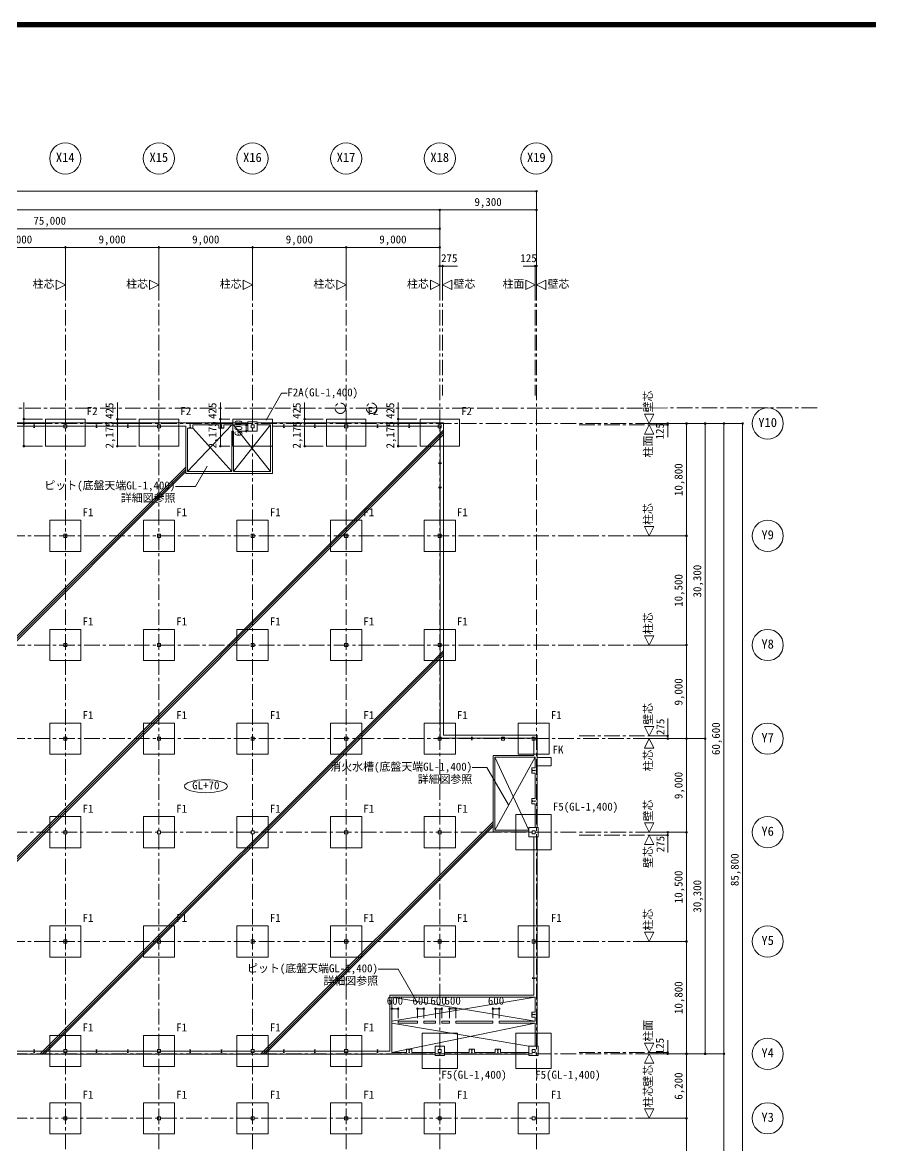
# Model space of a CAD drawing. Units: millimetres at full size, sheet at 1:300. Extents: x -272537 to 274500, y -185098 to 187500.
# Drawn here: x 192468 to 274500, y 79524 to 187500 of the extents above; entities that cross this region are included whole.
import ezdxf
from ezdxf.enums import TextEntityAlignment as Align

# ---------------------------------------------------------------- set-up
doc = ezdxf.new("R2010")
doc.units = ezdxf.units.MM
doc.header["$LTSCALE"] = 300
doc.header["$PDMODE"] = 32
doc.header["$PDSIZE"] = 150
doc.linetypes.add('CHAIN1', pattern=[8, 5, -1, 1, -1])
for name, color, linetype, lineweight in [('0-0_基準線', 7, 'Continuous', 9), ('0-1_躯体', 2, 'Continuous', 9), ('0-2_間仕切り', 7, 'Continuous', 9), ('0-6_文字', 2, 'Continuous', 5), ('0-7_寸法', 2, 'Continuous', 5), ('0-8_補助線', 4, 'Continuous', 5), ('0-C_ガス設備', 7, 'Continuous', 9), ('0-D_防災設備', 6, 'CHAIN1', 20), ('0-F_', 4, 'CHAIN1', 5), ('8-7_寸法', 4, 'Continuous', 5), ('F-0_枠', 7, 'Continuous', 9)]:
    doc.layers.add(name, color=color, linetype=linetype, lineweight=lineweight)
doc.styles.add('ＭＳ ゴシック', font='')
doc.styles.get('ＭＳ ゴシック').set_extended_font_data('MS Gothic')

# ---------------------------------------------------------------- blocks, each defined once
blk = doc.blocks.new('12')
at = {"layer": '0-7_寸法', "color": 7, "lineweight": 9}
blk.add_lwpolyline([(187.5, 450), (-712.5, 0), (187.5, -450)], close=True, dxfattribs=at)

msp = doc.modelspace()

# ---------------------------------------------------------------- linework, layer by layer
at = {"layer": '0-0_基準線'}
for p, q in [((193534.4, 148818.3), (193659.4, 148818.3)), ((193534.4, 148568.3), (193659.4, 148568.3)), ((193596.9, 148818.3), (193596.9, 148568.3)), ((199534.4, 148818.3), (199659.4, 148818.3)), ((199534.4, 148568.3), (199659.4, 148568.3)), ((199596.9, 148818.3), (199596.9, 148568.3)), ((202534.4, 148818.3), (202659.4, 148818.3)), ((202534.4, 148568.3), (202659.4, 148568.3)), ((202596.9, 148818.3), (202596.9, 148568.3)), ((208534.4, 148818.3), (208659.4, 148818.3)), ((208534.4, 148568.3), (208659.4, 148568.3)), ((208596.9, 148818.3), (208596.9, 148568.3)), ((211534.4, 148818.3), (211659.4, 148818.3)), ((211534.4, 148568.3), (211659.4, 148568.3)), ((211596.9, 148818.3), (211596.9, 148568.3)), ((217534.4, 148818.3), (217659.4, 148818.3)), ((217534.4, 148568.3), (217659.4, 148568.3)), ((217596.9, 148818.3), (217596.9, 148568.3)), ((220534.4, 148818.3), (220659.4, 148818.3)), ((220534.4, 148568.3), (220659.4, 148568.3)), ((220596.9, 148818.3), (220596.9, 148568.3)), ((226559.4, 148818.3), (226684.4, 148818.3)), ((226559.4, 148568.3), (226684.4, 148568.3)), ((226621.9, 148818.3), (226621.9, 148568.3)), ((229584.4, 148818.3), (229709.4, 148818.3)), ((229584.4, 148568.3), (229709.4, 148568.3)), ((229646.9, 148818.3), (229646.9, 148568.3)), ((232496.9, 145080.8), (232496.9, 145205.8)), ((232496.9, 145143.3), (232746.9, 145143.3)), ((232746.9, 145080.8), (232746.9, 145205.8)), ((232496.9, 142730.8), (232496.9, 142855.8)), ((232496.9, 142793.3), (232746.9, 142793.3)), ((232746.9, 142730.8), (232746.9, 142855.8)), ((235609.4, 118793.3), (235734.4, 118793.3)), ((235671.9, 118793.3), (235671.9, 118543.3)), ((235609.4, 118543.3), (235734.4, 118543.3)), ((241521.9, 115522.5), (241521.9, 115647.5)), ((241521.9, 115585), (241771.9, 115585)), ((241771.9, 115522.5), (241771.9, 115647.5)), ((241521.9, 112564.2), (241521.9, 112689.2)), ((241521.9, 112626.7), (241771.9, 112626.7)), ((241771.9, 112564.2), (241771.9, 112689.2)), ((241521.9, 95564.2), (241521.9, 95689.2)), ((241521.9, 95626.7), (241771.9, 95626.7)), ((241771.9, 95564.2), (241771.9, 95689.2)), ((241521.9, 92047.5), (241521.9, 92172.5)), ((241521.9, 92110), (241771.9, 92110)), ((241771.9, 92047.5), (241771.9, 92172.5)), ((193534.4, 88718.3), (193659.4, 88718.3)), ((193596.9, 88718.3), (193596.9, 88468.3)), ((199534.4, 88718.3), (199659.4, 88718.3)), ((199596.9, 88718.3), (199596.9, 88468.3)), ((202534.4, 88718.3), (202659.4, 88718.3)), ((202596.9, 88718.3), (202596.9, 88468.3)), ((208534.4, 88718.3), (208659.4, 88718.3)), ((208596.9, 88718.3), (208596.9, 88468.3)), ((211534.4, 88718.3), (211659.4, 88718.3)), ((211596.9, 88718.3), (211596.9, 88468.3)), ((217534.4, 88718.3), (217659.4, 88718.3)), ((217596.9, 88718.3), (217596.9, 88468.3)), ((220534.4, 88718.3), (220659.4, 88718.3)), ((220596.9, 88718.3), (220596.9, 88468.3)), ((226559.4, 88718.3), (226684.4, 88718.3)), ((226621.9, 88718.3), (226621.9, 88468.3)), ((229584.4, 88718.3), (229709.4, 88718.3)), ((229646.9, 88718.3), (229646.9, 88468.3)), ((235609.4, 88718.3), (235734.4, 88718.3)), ((235671.9, 88718.3), (235671.9, 88468.3)), ((238109.4, 88718.3), (238234.4, 88718.3)), ((238171.9, 88718.3), (238171.9, 88468.3)), ((193534.4, 88468.3), (193659.4, 88468.3)), ((199534.4, 88468.3), (199659.4, 88468.3)), ((202534.4, 88468.3), (202659.4, 88468.3)), ((208534.4, 88468.3), (208659.4, 88468.3)), ((211534.4, 88468.3), (211659.4, 88468.3)), ((217534.4, 88468.3), (217659.4, 88468.3)), ((220534.4, 88468.3), (220659.4, 88468.3)), ((226559.4, 88468.3), (226684.4, 88468.3)), ((229584.4, 88468.3), (229709.4, 88468.3)), ((235609.4, 88468.3), (235734.4, 88468.3)), ((238109.4, 88468.3), (238234.4, 88468.3))]:
    msp.add_line(p, q, dxfattribs=at)
for points in [[(196446.9, 148818.3), (196746.9, 148818.3), (196746.9, 148518.3), (196446.9, 148518.3)], [(205446.9, 148818.3), (205746.9, 148818.3), (205746.9, 148518.3), (205446.9, 148518.3)], [(214446.9, 148818.3), (214746.9, 148818.3), (214746.9, 148518.3), (214446.9, 148518.3)], [(223446.9, 148818.3), (223746.9, 148818.3), (223746.9, 148518.3), (223446.9, 148518.3)], [(232446.9, 148818.3), (232746.9, 148818.3), (232746.9, 148518.3), (232446.9, 148518.3)], [(196446.9, 138293.3), (196746.9, 138293.3), (196746.9, 137993.3), (196446.9, 137993.3)], [(205446.9, 138293.3), (205746.9, 138293.3), (205746.9, 137993.3), (205446.9, 137993.3)], [(214446.9, 138293.3), (214746.9, 138293.3), (214746.9, 137993.3), (214446.9, 137993.3)], [(223446.9, 138293.3), (223746.9, 138293.3), (223746.9, 137993.3), (223446.9, 137993.3)], [(232446.9, 138293.3), (232746.9, 138293.3), (232746.9, 137993.3), (232446.9, 137993.3)], [(196446.9, 127793.3), (196746.9, 127793.3), (196746.9, 127493.3), (196446.9, 127493.3)], [(205446.9, 127793.3), (205746.9, 127793.3), (205746.9, 127493.3), (205446.9, 127493.3)], [(214446.9, 127793.3), (214746.9, 127793.3), (214746.9, 127493.3), (214446.9, 127493.3)], [(223446.9, 127793.3), (223746.9, 127793.3), (223746.9, 127493.3), (223446.9, 127493.3)], [(232446.9, 127793.3), (232746.9, 127793.3), (232746.9, 127493.3), (232446.9, 127493.3)], [(196446.9, 118793.3), (196746.9, 118793.3), (196746.9, 118493.3), (196446.9, 118493.3)], [(205446.9, 118793.3), (205746.9, 118793.3), (205746.9, 118493.3), (205446.9, 118493.3)], [(214446.9, 118793.3), (214746.9, 118793.3), (214746.9, 118493.3), (214446.9, 118493.3)], [(223446.9, 118793.3), (223746.9, 118793.3), (223746.9, 118493.3), (223446.9, 118493.3)], [(232446.9, 118793.3), (232746.9, 118793.3), (232746.9, 118493.3), (232446.9, 118493.3)], [(238521.9, 118793.3), (238821.9, 118793.3), (238821.9, 118493.3), (238521.9, 118493.3)], [(241471.9, 118793.3), (241771.9, 118793.3), (241771.9, 118493.3), (241471.9, 118493.3)], [(196446.9, 109793.3), (196746.9, 109793.3), (196746.9, 109493.3), (196446.9, 109493.3)], [(205446.9, 109793.3), (205746.9, 109793.3), (205746.9, 109493.3), (205446.9, 109493.3)], [(214446.9, 109793.3), (214746.9, 109793.3), (214746.9, 109493.3), (214446.9, 109493.3)], [(223446.9, 109793.3), (223746.9, 109793.3), (223746.9, 109493.3), (223446.9, 109493.3)], [(232446.9, 109793.3), (232746.9, 109793.3), (232746.9, 109493.3), (232446.9, 109493.3)], [(241471.9, 109793.3), (241771.9, 109793.3), (241771.9, 109493.3), (241471.9, 109493.3)], [(196446.9, 99293.3), (196746.9, 99293.3), (196746.9, 98993.3), (196446.9, 98993.3)], [(205446.9, 99293.3), (205746.9, 99293.3), (205746.9, 98993.3), (205446.9, 98993.3)], [(214446.9, 99293.3), (214746.9, 99293.3), (214746.9, 98993.3), (214446.9, 98993.3)], [(223446.9, 99293.3), (223746.9, 99293.3), (223746.9, 98993.3), (223446.9, 98993.3)], [(232446.9, 99293.3), (232746.9, 99293.3), (232746.9, 98993.3), (232446.9, 98993.3)], [(241471.9, 99293.3), (241771.9, 99293.3), (241771.9, 98993.3), (241471.9, 98993.3)], [(196446.9, 88768.3), (196746.9, 88768.3), (196746.9, 88468.3), (196446.9, 88468.3)], [(205446.9, 88768.3), (205746.9, 88768.3), (205746.9, 88468.3), (205446.9, 88468.3)], [(214446.9, 88768.3), (214746.9, 88768.3), (214746.9, 88468.3), (214446.9, 88468.3)], [(223446.9, 88768.3), (223746.9, 88768.3), (223746.9, 88468.3), (223446.9, 88468.3)], [(232446.9, 88768.3), (232746.9, 88768.3), (232746.9, 88468.3), (232446.9, 88468.3)], [(241471.9, 88768.3), (241771.9, 88768.3), (241771.9, 88468.3), (241471.9, 88468.3)], [(196446.9, 82293.3), (196746.9, 82293.3), (196746.9, 81993.3), (196446.9, 81993.3)], [(205446.9, 82293.3), (205746.9, 82293.3), (205746.9, 81993.3), (205446.9, 81993.3)], [(214446.9, 82293.3), (214746.9, 82293.3), (214746.9, 81993.3), (214446.9, 81993.3)], [(223446.9, 82293.3), (223746.9, 82293.3), (223746.9, 81993.3), (223446.9, 81993.3)], [(232446.9, 82293.3), (232746.9, 82293.3), (232746.9, 81993.3), (232446.9, 81993.3)], [(241471.9, 82293.3), (241771.9, 82293.3), (241771.9, 81993.3), (241471.9, 81993.3)]]:
    msp.add_lwpolyline(points, close=True, dxfattribs=at)
at = {"layer": '0-1_躯体', "lineweight": 18}
for p, q in [((198496.9, 149368.3), (194696.9, 149368.3)), ((194696.9, 146768.3), (194696.9, 149368.3)), ((216496.9, 149368.3), (212696.9, 149368.3)), ((212696.9, 146768.3), (212696.9, 149368.3)), ((225496.9, 149368.3), (221696.9, 149368.3)), ((221696.9, 146768.3), (221696.9, 149368.3)), ((234496.9, 149368.3), (230696.9, 149368.3)), ((230696.9, 146768.3), (230696.9, 149368.3)), ((195096.9, 139643.3), (195096.9, 136643.3)), ((198096.9, 139643.3), (195096.9, 139643.3)), ((198096.9, 136643.3), (198096.9, 139643.3)), ((204096.9, 139643.3), (204096.9, 136643.3)), ((207096.9, 139643.3), (204096.9, 139643.3)), ((207096.9, 136643.3), (207096.9, 139643.3)), ((213096.9, 139643.3), (213096.9, 136643.3)), ((216096.9, 139643.3), (213096.9, 139643.3)), ((216096.9, 136643.3), (216096.9, 139643.3)), ((222096.9, 139643.3), (222096.9, 136643.3)), ((225096.9, 139643.3), (222096.9, 139643.3)), ((225096.9, 136643.3), (225096.9, 139643.3)), ((231096.9, 139643.3), (231096.9, 136643.3)), ((234096.9, 139643.3), (231096.9, 139643.3)), ((234096.9, 136643.3), (234096.9, 139643.3)), ((195096.9, 136643.3), (198096.9, 136643.3)), ((204096.9, 136643.3), (207096.9, 136643.3)), ((213096.9, 136643.3), (216096.9, 136643.3)), ((222096.9, 136643.3), (225096.9, 136643.3)), ((231096.9, 136643.3), (234096.9, 136643.3)), ((195096.9, 129143.3), (195096.9, 126143.3)), ((198096.9, 129143.3), (195096.9, 129143.3)), ((198096.9, 126143.3), (198096.9, 129143.3)), ((204096.9, 129143.3), (204096.9, 126143.3)), ((207096.9, 129143.3), (204096.9, 129143.3)), ((207096.9, 126143.3), (207096.9, 129143.3)), ((213096.9, 129143.3), (213096.9, 126143.3)), ((216096.9, 129143.3), (213096.9, 129143.3)), ((216096.9, 126143.3), (216096.9, 129143.3)), ((222096.9, 129143.3), (222096.9, 126143.3)), ((225096.9, 129143.3), (222096.9, 129143.3)), ((225096.9, 126143.3), (225096.9, 129143.3)), ((231096.9, 129143.3), (231096.9, 126143.3)), ((234096.9, 129143.3), (231096.9, 129143.3)), ((234096.9, 126143.3), (234096.9, 129143.3)), ((195096.9, 126143.3), (198096.9, 126143.3)), ((204096.9, 126143.3), (207096.9, 126143.3)), ((213096.9, 126143.3), (216096.9, 126143.3)), ((222096.9, 126143.3), (225096.9, 126143.3)), ((231096.9, 126143.3), (234096.9, 126143.3)), ((195096.9, 120143.3), (195096.9, 117143.3)), ((198096.9, 120143.3), (195096.9, 120143.3)), ((198096.9, 117143.3), (198096.9, 120143.3)), ((204096.9, 120143.3), (204096.9, 117143.3)), ((207096.9, 120143.3), (204096.9, 120143.3)), ((207096.9, 117143.3), (207096.9, 120143.3)), ((213096.9, 120143.3), (213096.9, 117143.3)), ((216096.9, 120143.3), (213096.9, 120143.3)), ((216096.9, 117143.3), (216096.9, 120143.3)), ((222096.9, 120143.3), (222096.9, 117143.3)), ((225096.9, 120143.3), (222096.9, 120143.3)), ((225096.9, 117143.3), (225096.9, 120143.3)), ((231096.9, 120143.3), (231096.9, 117143.3)), ((234096.9, 120143.3), (231096.9, 120143.3)), ((234096.9, 117143.3), (234096.9, 120143.3)), ((240121.9, 120143.3), (240121.9, 117143.3)), ((243121.9, 120143.3), (240121.9, 120143.3)), ((243121.9, 117143.3), (243121.9, 120143.3)), ((195096.9, 117143.3), (198096.9, 117143.3)), ((204096.9, 117143.3), (207096.9, 117143.3)), ((213096.9, 117143.3), (216096.9, 117143.3)), ((222096.9, 117143.3), (225096.9, 117143.3)), ((231096.9, 117143.3), (234096.9, 117143.3)), ((240121.9, 117143.3), (243121.9, 117143.3)), ((241946.9, 116018.3), (243296.9, 116018.3)), ((195096.9, 111143.3), (195096.9, 108143.3)), ((198096.9, 111143.3), (195096.9, 111143.3)), ((198096.9, 108143.3), (198096.9, 111143.3)), ((204096.9, 111143.3), (204096.9, 108143.3)), ((207096.9, 111143.3), (204096.9, 111143.3)), ((207096.9, 108143.3), (207096.9, 111143.3)), ((213096.9, 111143.3), (213096.9, 108143.3)), ((216096.9, 111143.3), (213096.9, 111143.3)), ((216096.9, 108143.3), (216096.9, 111143.3)), ((222096.9, 111143.3), (222096.9, 108143.3)), ((225096.9, 111143.3), (222096.9, 111143.3)), ((225096.9, 108143.3), (225096.9, 111143.3)), ((231096.9, 111143.3), (231096.9, 108143.3)), ((234096.9, 111143.3), (231096.9, 111143.3)), ((234096.9, 108143.3), (234096.9, 111143.3)), ((195096.9, 108143.3), (198096.9, 108143.3)), ((204096.9, 108143.3), (207096.9, 108143.3)), ((213096.9, 108143.3), (216096.9, 108143.3)), ((222096.9, 108143.3), (225096.9, 108143.3)), ((231096.9, 108143.3), (234096.9, 108143.3)), ((195096.9, 100643.3), (195096.9, 97643.3)), ((198096.9, 100643.3), (195096.9, 100643.3)), ((198096.9, 97643.3), (198096.9, 100643.3)), ((204096.9, 100643.3), (204096.9, 97643.3)), ((207096.9, 100643.3), (204096.9, 100643.3)), ((207096.9, 97643.3), (207096.9, 100643.3)), ((213096.9, 100643.3), (213096.9, 97643.3)), ((216096.9, 100643.3), (213096.9, 100643.3)), ((216096.9, 97643.3), (216096.9, 100643.3)), ((222096.9, 100643.3), (222096.9, 97643.3)), ((225096.9, 100643.3), (222096.9, 100643.3)), ((225096.9, 97643.3), (225096.9, 100643.3)), ((231096.9, 100643.3), (231096.9, 97643.3)), ((234096.9, 100643.3), (231096.9, 100643.3)), ((234096.9, 97643.3), (234096.9, 100643.3)), ((240121.9, 100643.3), (240121.9, 97643.3)), ((243121.9, 100643.3), (240121.9, 100643.3)), ((243121.9, 97643.3), (243121.9, 100643.3)), ((195096.9, 97643.3), (198096.9, 97643.3)), ((204096.9, 97643.3), (207096.9, 97643.3)), ((213096.9, 97643.3), (216096.9, 97643.3)), ((222096.9, 97643.3), (225096.9, 97643.3)), ((231096.9, 97643.3), (234096.9, 97643.3)), ((240121.9, 97643.3), (243121.9, 97643.3)), ((195096.9, 90118.3), (195096.9, 87118.3)), ((198096.9, 90118.3), (195096.9, 90118.3)), ((198096.9, 87118.3), (198096.9, 90118.3)), ((204096.9, 90118.3), (204096.9, 87118.3)), ((207096.9, 90118.3), (204096.9, 90118.3)), ((207096.9, 87118.3), (207096.9, 90118.3)), ((213096.9, 90118.3), (213096.9, 87118.3)), ((216096.9, 90118.3), (213096.9, 90118.3)), ((216096.9, 87118.3), (216096.9, 90118.3)), ((222096.9, 90118.3), (222096.9, 87118.3)), ((225096.9, 90118.3), (222096.9, 90118.3)), ((225096.9, 87118.3), (225096.9, 90118.3)), ((195096.9, 87118.3), (198096.9, 87118.3)), ((204096.9, 87118.3), (207096.9, 87118.3)), ((213096.9, 87118.3), (216096.9, 87118.3)), ((222096.9, 87118.3), (225096.9, 87118.3)), ((195096.9, 83643.3), (195096.9, 80643.3)), ((198096.9, 83643.3), (195096.9, 83643.3)), ((198096.9, 80643.3), (198096.9, 83643.3)), ((204096.9, 83643.3), (204096.9, 80643.3)), ((207096.9, 83643.3), (204096.9, 83643.3)), ((207096.9, 80643.3), (207096.9, 83643.3)), ((213096.9, 83643.3), (213096.9, 80643.3)), ((216096.9, 83643.3), (213096.9, 83643.3)), ((216096.9, 80643.3), (216096.9, 83643.3)), ((222096.9, 83643.3), (222096.9, 80643.3)), ((225096.9, 83643.3), (222096.9, 83643.3)), ((225096.9, 80643.3), (225096.9, 83643.3)), ((231096.9, 83643.3), (231096.9, 80643.3)), ((234096.9, 83643.3), (231096.9, 83643.3)), ((234096.9, 80643.3), (234096.9, 83643.3)), ((240121.9, 83643.3), (240121.9, 80643.3)), ((243121.9, 83643.3), (240121.9, 83643.3)), ((243121.9, 80643.3), (243121.9, 83643.3)), ((195096.9, 80643.3), (198096.9, 80643.3)), ((204096.9, 80643.3), (207096.9, 80643.3)), ((213096.9, 80643.3), (216096.9, 80643.3)), ((222096.9, 80643.3), (225096.9, 80643.3)), ((231096.9, 80643.3), (234096.9, 80643.3)), ((240121.9, 80643.3), (243121.9, 80643.3))]:
    msp.add_line(p, q, dxfattribs=at)
at = {"layer": '0-1_躯体', "color": 1}
for p in [(207496.9, 149368.3), (203696.9, 146768.3)]:
    msp.add_line(p, (203696.9, 149368.3), dxfattribs=at)
at = {"layer": '0-1_躯体', "color": 7}
msp.add_lwpolyline([(215899.5, 149270.3), (217385.2, 151843.6), (217937.1, 151843.6)], dxfattribs=at)
at = {"layer": '0-1_躯体', "lineweight": 18}
for points in [[(194696.9, 146768.3), (198496.9, 146768.3), (198496.9, 149368.3)], [(212696.9, 146768.3), (216496.9, 146768.3), (216496.9, 149368.3)], [(221696.9, 146768.3), (225496.9, 146768.3), (225496.9, 149368.3)], [(230696.9, 146768.3), (234496.9, 146768.3), (234496.9, 149368.3)], [(241946.9, 116818.3), (243296.9, 116818.3), (243296.9, 116018.3)]]:
    msp.add_lwpolyline(points, dxfattribs=at)
at = {"layer": '0-1_躯体', "color": 1}
msp.add_lwpolyline([(203696.9, 146768.3), (207496.9, 146768.3), (207496.9, 149368.3)], dxfattribs=at)
at = {"layer": '0-1_躯体', "lineweight": 18}
for points in [[(239921.9, 107943.3), (243321.9, 107943.3), (243321.9, 111343.3), (239921.9, 111343.3)], [(230896.9, 86918.3), (234296.9, 86918.3), (234296.9, 90318.3), (230896.9, 90318.3)]]:
    msp.add_lwpolyline(points, close=True, dxfattribs=at)
at = {"layer": '0-1_躯体', "color": 1}
msp.add_lwpolyline([(239921.9, 86918.3), (243321.9, 86918.3), (243321.9, 90318.3), (239921.9, 90318.3)], close=True, dxfattribs=at)
at = {"layer": '0-2_間仕切り', "color": 3, "lineweight": 13}
for p, q in [((64246.9, 148993.3), (208166.9, 148993.3)), ((69121.9, 148693.3), (208166.9, 148693.3)), ((216496.9, 148993.3), (232946.9, 148993.3)), ((216496.9, 148693.3), (232646.9, 148693.3)), ((232646.9, 148693.3), (232646.9, 118693.3)), ((232946.9, 118993.3), (232946.9, 148993.3)), ((241946.9, 118993.3), (232946.9, 118993.3)), ((241946.9, 118993.3), (241946.9, 110093.3)), ((237716.9, 109673.3), (237716.9, 117033.3)), ((237716.9, 117033.3), (241646.9, 117033.3)), ((237896.9, 109853.3), (237896.9, 116853.3)), ((237896.9, 116853.3), (241766.9, 116853.3)), ((241766.9, 116853.3), (241766.9, 115835)), ((241446.9, 115335), (241446.9, 115835)), ((241446.9, 115835), (241766.9, 115835)), ((241446.9, 115335), (241766.9, 115335)), ((241766.9, 115335), (241766.9, 112876.7)), ((241446.9, 112376.7), (241446.9, 112876.7)), ((241446.9, 112876.7), (241766.9, 112876.7)), ((241446.9, 112376.7), (241766.9, 112376.7)), ((241766.9, 112376.7), (241766.9, 110093.3)), ((237716.9, 109673.3), (241171.9, 109673.3)), ((237896.9, 109853.3), (241171.9, 109853.3)), ((242071.9, 110093.3), (241171.9, 110093.3)), ((241646.9, 109193.3), (241646.9, 93983.3)), ((241946.9, 109193.3), (241946.9, 93803.3)), ((242071.9, 109193.3), (242071.9, 110093.3)), ((227806.9, 93983.3), (227806.9, 88593.3)), ((227806.9, 93983.3), (241646.9, 93983.3)), ((227986.9, 93803.3), (227986.9, 88473.3)), ((227986.9, 93803.3), (241766.9, 93803.3)), ((157546.9, 88593.3), (227806.9, 88593.3)), ((229896.9, 88793.3), (229396.9, 88793.3)), ((229896.9, 88793.3), (229896.9, 88473.3)), ((235921.9, 88793.3), (235421.9, 88793.3)), ((235421.9, 88793.3), (235421.9, 88473.3)), ((235921.9, 88793.3), (235921.9, 88473.3)), ((232146.9, 88293.3), (140046.9, 88293.3)), ((232146.9, 88473.3), (229896.9, 88473.3)), ((235421.9, 88473.3), (233046.9, 88473.3)), ((233046.9, 88293.3), (237921.9, 88293.3)), ((235921.9, 88473.3), (237921.9, 88473.3))]:
    msp.add_line(p, q, dxfattribs=at)
at = {"layer": '0-2_間仕切り', "color": 1}
for p, q in [((208166.9, 148993.3), (214146.9, 148993.3)), ((208166.9, 144133.3), (208166.9, 148693.3)), ((208346.9, 144313.3), (212596.9, 148813.3)), ((208846.9, 148493.3), (208346.9, 148493.3)), ((208346.9, 148493.3), (208346.9, 144313.3)), ((208846.9, 148493.3), (208846.9, 148813.3)), ((208846.9, 148813.3), (211346.9, 148813.3)), ((208846.9, 148493.3), (212596.9, 144313.3)), ((211346.9, 148493.3), (211346.9, 148813.3)), ((211846.9, 148493.3), (211346.9, 148493.3)), ((211846.9, 148813.3), (214146.9, 148813.3)), ((211846.9, 148493.3), (211846.9, 148813.3)), ((216316.9, 144313.3), (212776.9, 148813.3)), ((215046.9, 148993.3), (216496.9, 148993.3)), ((215046.9, 148813.3), (216316.9, 148813.3)), ((216496.9, 148693.3), (216496.9, 144133.3)), ((216496.9, 144133.3), (208166.9, 144133.3)), ((241766.9, 92360), (241766.9, 93803.3)), ((241946.9, 93803.3), (241946.9, 89068.3)), ((241446.9, 92360), (241446.9, 91860)), ((241446.9, 92360), (241766.9, 92360)), ((241446.9, 91860), (241766.9, 91860)), ((241766.9, 91860), (241766.9, 91483.3)), ((238306.9, 91483.3), (241766.9, 91483.3)), ((238306.9, 91483.3), (238306.9, 91303.3)), ((238306.9, 91303.3), (241766.9, 91303.3)), ((241766.9, 91303.3), (241766.9, 89068.3)), ((238421.9, 88793.3), (238421.9, 88473.3)), ((237921.9, 88293.3), (241171.9, 88293.3)), ((238421.9, 88473.3), (241171.9, 88473.3))]:
    msp.add_line(p, q, dxfattribs=at)
at = {"layer": '0-2_間仕切り', "color": 4, "lineweight": 5}
for p, q in [((213096.9, 148813.3), (213991.6, 148803.4)), ((213991.6, 148203.4), (213096.9, 148213.3)), ((213991.6, 148203.4), (213991.6, 148803.4)), ((227986.9, 92683.3), (227986.9, 91783.3)), ((227986.9, 92683.3), (228586.9, 92683.3)), ((228586.9, 92683.3), (228586.9, 91783.3)), ((230456.9, 92683.3), (230456.9, 91783.3)), ((230456.9, 92683.3), (231056.9, 92683.3)), ((231056.9, 92683.3), (231056.9, 91783.3)), ((232181.9, 92683.3), (232181.9, 91783.3)), ((232181.9, 92683.3), (232781.9, 92683.3)), ((232781.9, 92683.3), (232781.9, 91783.3)), ((233536.9, 92683.3), (233536.9, 91783.3)), ((233536.9, 92683.3), (234136.9, 92683.3)), ((234136.9, 92683.3), (234136.9, 91783.3)), ((237706.9, 92683.3), (237706.9, 91783.3)), ((237706.9, 92683.3), (238306.9, 92683.3)), ((238306.9, 92683.3), (238306.9, 91783.3))]:
    msp.add_line(p, q, dxfattribs=at)
at = {"layer": '0-2_間仕切り'}
for p, q in [((210227.2, 144845.9), (209103, 142898.9)), ((207177.8, 142898.9), (209103, 142898.9)), ((237896.9, 116853.3), (241171.9, 109853.3)), ((241766.9, 116853.3), (237896.9, 109853.3)), ((226666.3, 96473.9), (228591.6, 96473.9)), ((230453.7, 93248.8), (228591.6, 96473.9)), ((227986.9, 93803.3), (241766.9, 91483.3)), ((227986.9, 91483.3), (241766.9, 93803.3)), ((227986.9, 91303.3), (241171.9, 89068.3)), ((241766.9, 91303.3), (227986.9, 88473.3))]:
    msp.add_line(p, q, dxfattribs=at)
at = {"layer": '0-2_間仕切り', "color": 1}
for points in [[(214146.9, 148218.3), (215046.9, 148218.3), (215046.9, 149118.3), (214146.9, 149118.3)], [(216316.9, 148813.3), (216316.9, 144313.3), (212776.9, 144313.3)], [(242071.9, 89068.3), (241171.9, 89068.3), (241171.9, 88168.3), (242071.9, 88168.3)]]:
    msp.add_lwpolyline(points, close=True, dxfattribs=at)
for points in [[(212596.9, 148213.3), (212596.9, 144313.3), (208346.9, 144313.3)], [(212596.9, 148213.3), (212776.9, 148213.3), (212776.9, 144313.3)], [(238421.9, 88793.3), (237921.9, 88793.3), (237921.9, 88473.3)]]:
    msp.add_lwpolyline(points, dxfattribs=at)
at = {"layer": '0-2_間仕切り', "color": 3, "lineweight": 13}
for points in [[(232646.9, 118693.3), (241646.9, 118693.3), (241646.9, 117033.3)], [(241171.9, 110093.3), (241171.9, 109193.3), (242071.9, 109193.3)], [(229396.9, 88793.3), (229396.9, 88473.3), (227986.9, 88473.3)]]:
    msp.add_lwpolyline(points, dxfattribs=at)
at = {"layer": '0-2_間仕切り'}
msp.add_lwpolyline([(239200.8, 112272), (237130.1, 115858.4), (235722.9, 115858.4)], dxfattribs=at)
at = {"layer": '0-2_間仕切り', "color": 3, "lineweight": 13}
for points in [[(230456.9, 91303.3), (230456.9, 91483.3), (228586.9, 91483.3), (228586.9, 91303.3)], [(232181.9, 91303.3), (232181.9, 91483.3), (231056.9, 91483.3), (231056.9, 91303.3)], [(233536.9, 91303.3), (233536.9, 91483.3), (232781.9, 91483.3), (232781.9, 91303.3)], [(237706.9, 91483.3), (234136.9, 91483.3), (234136.9, 91303.3), (237706.9, 91303.3)], [(232146.9, 88168.3), (233046.9, 88168.3), (233046.9, 89068.3), (232146.9, 89068.3)]]:
    msp.add_lwpolyline(points, close=True, dxfattribs=at)
at = {"layer": '0-2_間仕切り', "color": 2}
for p in [(213991.6, 148803.4), (213991.6, 148203.4), (227986.9, 92683.3), (228586.9, 92683.3), (230456.9, 92683.3), (231056.9, 92683.3), (232181.9, 92683.3), (232781.9, 92683.3), (233536.9, 92683.3), (234136.9, 92683.3), (237706.9, 92683.3), (238306.9, 92683.3)]:
    msp.add_point(p, dxfattribs=at)
at = {"layer": '0-6_文字', "color": 4}
for p, q in [((192596.9, 149368.3), (192596.9, 150968.3)), ((201596.9, 149368.3), (201596.9, 150968.3)), ((211496.9, 149368.3), (211496.9, 150968.3)), ((219596.9, 149368.3), (219596.9, 150968.3)), ((228596.9, 149368.3), (228596.9, 150968.3)), ((192596.9, 149368.3), (194396.9, 149368.3)), ((192596.9, 148943.3), (192596.9, 149368.3)), ((201596.9, 149368.3), (203396.9, 149368.3)), ((201596.9, 148943.3), (201596.9, 149368.3)), ((211496.9, 149368.3), (212396.9, 149368.3)), ((211496.9, 148943.3), (211496.9, 149368.3)), ((219596.9, 149368.3), (221396.9, 149368.3)), ((219596.9, 148943.3), (219596.9, 149368.3)), ((228596.9, 149368.3), (230396.9, 149368.3)), ((228596.9, 148943.3), (228596.9, 149368.3)), ((192596.9, 148943.3), (194396.9, 148943.3)), ((192596.9, 146768.3), (192596.9, 148943.3)), ((201596.9, 148943.3), (203396.9, 148943.3)), ((201596.9, 146768.3), (201596.9, 148943.3)), ((211496.9, 148943.3), (212396.9, 148943.3)), ((211496.9, 146768.3), (211496.9, 148943.3)), ((219596.9, 148943.3), (221396.9, 148943.3)), ((219596.9, 146768.3), (219596.9, 148943.3)), ((228596.9, 148943.3), (230396.9, 148943.3)), ((228596.9, 146768.3), (228596.9, 148943.3)), ((192596.9, 146768.3), (194396.9, 146768.3)), ((201596.9, 146768.3), (203396.9, 146768.3)), ((211496.9, 146768.3), (212396.9, 146768.3)), ((219596.9, 146768.3), (221396.9, 146768.3)), ((228596.9, 146768.3), (230396.9, 146768.3))]:
    msp.add_line(p, q, dxfattribs=at)
at = {"layer": '0-6_文字'}
for p in [(192596.9, 149368.3), (192596.9, 148943.3), (201596.9, 149368.3), (201596.9, 148943.3), (211496.9, 149368.3), (211496.9, 148943.3), (219596.9, 149368.3), (219596.9, 148943.3), (228596.9, 149368.3), (228596.9, 148943.3), (192596.9, 146768.3), (201596.9, 146768.3), (211496.9, 146768.3), (219596.9, 146768.3), (228596.9, 146768.3)]:
    msp.add_point(p, dxfattribs=at)
at = {"layer": '0-7_寸法', "color": 4}
for p, q in [((241896.9, 171274.6), (241896.9, 169474.6)), ((232596.9, 169474.6), (232596.9, 167674.6)), ((241896.9, 169474.6), (241896.9, 167674.6)), ((232596.9, 167674.6), (232596.9, 165874.6)), ((241896.9, 167674.6), (241896.9, 162274.6)), ((196596.9, 165874.6), (196596.9, 162274.6)), ((205596.9, 165874.6), (205596.9, 162274.6)), ((214596.9, 165874.6), (214596.9, 162274.6)), ((223596.9, 165874.6), (223596.9, 162274.6)), ((232596.9, 165874.6), (232596.9, 162274.6)), ((232596.9, 164074.6), (232596.9, 162274.6)), ((232871.9, 164074.6), (232871.9, 162274.6)), ((234287.7, 164074.6), (232871.9, 164074.6)), ((241771.9, 164074.6), (240612.7, 164074.6)), ((241771.9, 164074.6), (241771.9, 162274.6)), ((241896.9, 164074.6), (241896.9, 162274.6)), ((254519.5, 148943.3), (252719.5, 148943.3)), ((254519.5, 148818.3), (252719.5, 148818.3)), ((256319.5, 148943.3), (254519.5, 148943.3)), ((254519.5, 148818.3), (254519.5, 147640.1)), ((258119.5, 148943.3), (256319.5, 148943.3)), ((259919.5, 148943.3), (258119.5, 148943.3)), ((261719.5, 148943.3), (259919.5, 148943.3)), ((256319.5, 138143.3), (252719.5, 138143.3)), ((256319.5, 127643.3), (252719.5, 127643.3)), ((254519.5, 120579.2), (254519.5, 118918.3)), ((254519.5, 118918.3), (252719.5, 118918.3)), ((254519.5, 118918.3), (252719.5, 118918.3)), ((256319.5, 118643.3), (252719.5, 118643.3)), ((258119.5, 118643.3), (256319.5, 118643.3)), ((258119.5, 118643.3), (256319.5, 118643.3)), ((256319.5, 109643.3), (252719.5, 109643.3)), ((254519.5, 109368.3), (252719.5, 109368.3)), ((254519.5, 109368.3), (252719.5, 109368.3)), ((254519.5, 107707.5), (254519.5, 109368.3)), ((256319.5, 99143.3), (252719.5, 99143.3)), ((254519.5, 88468.3), (254519.5, 89646.5)), ((254519.5, 88468.3), (252719.5, 88468.3)), ((256319.5, 88343.3), (252719.5, 88343.3)), ((254519.5, 88343.3), (252719.5, 88343.3)), ((258119.5, 88343.3), (256319.5, 88343.3)), ((259919.5, 88343.3), (258119.5, 88343.3)), ((256319.5, 82143.3), (252719.5, 82143.3))]:
    msp.add_line(p, q, dxfattribs=at)
at = {"layer": '0-7_寸法', "color": 3, "lineweight": 13}
for centre in [(196587.2, 174426.7), (205587.2, 174426.7), (214587.2, 174426.7), (223587.2, 174426.7), (232596.9, 174426.7), (241887.2, 174426.7), (264130.7, 148943.3), (264130.7, 138143.3), (264130.7, 127643.3), (264130.7, 118643.3), (264130.7, 109643.3), (264130.7, 99143.3), (264130.7, 88343.3), (264130.7, 82143.3)]:
    msp.add_circle(centre, 1500, dxfattribs=at)
at = {"layer": '0-7_寸法'}
for p in [(241896.9, 171274.6), (232596.9, 169474.6), (241896.9, 169474.6), (232596.9, 167674.6), (196596.9, 165874.6), (205596.9, 165874.6), (214596.9, 165874.6), (223596.9, 165874.6), (232596.9, 165874.6), (232596.9, 164074.6), (232871.9, 164074.6), (241771.9, 164074.6), (241896.9, 164074.6), (254519.5, 148943.3), (256319.5, 148943.3), (258119.5, 148943.3), (259919.5, 148943.3), (261719.5, 148943.3), (254519.5, 148818.3), (256319.5, 138143.3), (256319.5, 127643.3), (254519.5, 118918.3), (254519.5, 118643.3), (256319.5, 118643.3), (258119.5, 118643.3), (254519.5, 109643.3), (254519.5, 109368.3), (256319.5, 109643.3), (256319.5, 99143.3), (254519.5, 88468.3), (254519.5, 88343.3), (256319.5, 88343.3), (258119.5, 88343.3), (259919.5, 88343.3), (256319.5, 82143.3)]:
    msp.add_point(p, dxfattribs=at)
at = {"layer": '0-8_補助線'}
for p, q in [((172934, 88293.3), (232946.9, 148306.2)), ((173146.1, 88293.3), (232946.9, 148094)), ((173358.3, 88293.3), (232946.9, 147881.9)), ((172720.8, 109293.3), (208166.9, 144739.4)), ((172932.9, 109293.3), (208166.9, 144527.2)), ((173145.1, 109293.3), (208166.9, 144315.1)), ((194147.2, 88293.3), (232946.9, 127093)), ((194359.4, 88293.3), (232946.9, 126880.8)), ((194571.5, 88293.3), (232946.9, 126668.7)), ((215360.4, 88293.3), (237716.9, 110649.8)), ((215572.6, 88293.3), (237716.9, 110437.6)), ((215784.7, 88293.3), (237716.9, 110225.5))]:
    msp.add_line(p, q, dxfattribs=at)
at = {"layer": '0-C_ガス設備'}
msp.add_ellipse((210106.9, 114068.9), major_axis=(2067.2, 0), ratio=0.3, dxfattribs=at)
at = {"layer": '0-D_防災設備'}
msp.add_line((268885.5, 150448.8), (226035.1, 150405.8), dxfattribs=at)
msp.add_lwpolyline([(226035.1, 150405.8), (223034.8, 150406.8), (168368.4, 150423), (164469.1, 150424), (109800.8, 150440.1), (106801.5, 150441.1), (75356.8, 150450.3), (61097.1, 150453.7), (61096.4, 123453.2), (63096.6, 123452.6)], dxfattribs=at)
for centre in [(223034.8, 150406.8), (226035.1, 150405.8)]:
    msp.add_circle(centre, 500, dxfattribs=at)
at = {"layer": '0-F_'}
for p, q in [((196596.9, 162274.6), (196596.9, 61343.3)), ((205596.9, 162274.6), (205596.9, 61343.3)), ((214596.9, 162274.6), (214596.9, 61343.3)), ((223596.9, 162274.6), (223596.9, 61343.3)), ((232596.9, 162274.6), (232596.9, 61343.3)), ((241896.9, 162274.6), (241896.9, 61343.3)), ((52217.9, 148943.3), (252719.5, 148943.3)), ((61596.9, 138143.3), (252719.5, 138143.3)), ((61596.9, 127643.3), (252719.5, 127643.3)), ((61596.9, 118643.3), (252719.5, 118643.3)), ((52217.9, 109643.3), (252719.5, 109643.3)), ((61596.9, 99143.3), (252719.5, 99143.3)), ((52217.9, 88343.3), (252719.5, 88343.3)), ((52217.9, 82143.3), (252719.5, 82143.3))]:
    msp.add_line(p, q, dxfattribs=at)
at = {"layer": '0-F_', "color": 5}
for p, q in [((232871.9, 162274.6), (232871.9, 151643.3)), ((241771.9, 162274.6), (241771.9, 151643.3)), ((245996.9, 148818.3), (252719.5, 148818.3)), ((245996.9, 118918.3), (252719.5, 118918.3)), ((245996.9, 109368.3), (252719.5, 109368.3)), ((245996.9, 88468.3), (252719.5, 88468.3))]:
    msp.add_line(p, q, dxfattribs=at)
at = {"layer": '8-7_寸法'}
for p, q in [((64296.9, 171274.6), (241896.9, 171274.6)), ((232596.9, 169474.6), (64296.9, 169474.6)), ((241896.9, 169474.6), (232596.9, 169474.6)), ((232596.9, 167674.6), (157596.9, 167674.6)), ((187596.9, 165874.6), (196596.9, 165874.6)), ((196596.9, 165874.6), (205596.9, 165874.6)), ((205596.9, 165874.6), (214596.9, 165874.6)), ((214596.9, 165874.6), (223596.9, 165874.6)), ((223596.9, 165874.6), (232596.9, 165874.6)), ((232596.9, 164074.6), (232871.9, 164074.6)), ((241896.9, 164074.6), (241771.9, 164074.6)), ((254519.5, 148943.3), (254519.5, 148818.3)), ((256319.5, 148943.3), (256319.5, 138143.3)), ((258119.5, 148943.3), (258119.5, 118643.3)), ((259919.5, 148943.3), (259919.5, 88343.3)), ((261719.5, 63143.3), (261719.5, 148943.3)), ((256319.5, 138143.3), (256319.5, 127643.3)), ((256319.5, 127643.3), (256319.5, 118643.3)), ((254519.5, 118918.3), (254519.5, 118643.3)), ((256319.5, 118643.3), (256319.5, 109643.3)), ((258119.5, 88343.3), (258119.5, 118643.3)), ((254519.5, 109368.3), (254519.5, 109643.3)), ((256319.5, 109643.3), (256319.5, 99143.3)), ((256319.5, 99143.3), (256319.5, 88343.3)), ((254519.5, 88343.3), (254519.5, 88468.3)), ((256319.5, 88343.3), (256319.5, 82143.3)), ((259919.5, 88343.3), (259919.5, 63143.3)), ((256319.5, 82143.3), (256319.5, 71643.3))]:
    msp.add_line(p, q, dxfattribs=at)
at = {"layer": 'F-0_枠', "color": 3, "lineweight": 13}
for p, q in [((274500, 187500), (36163.3, 187500)), ((274500, 187415.5), (36163.3, 187415.5)), ((274500, 187331), (36163.3, 187331)), ((274500, 187246.5), (36163.3, 187246.5)), ((274500, 187162), (36163.3, 187162)), ((274500, 187077.5), (36163.3, 187077.5)), ((274500, 187500), (274500, 187077.5))]:
    msp.add_line(p, q, dxfattribs=at)

# ---------------------------------------------------------------- block references
at = {"layer": '0-7_寸法', "xscale": -1}
for p in [(195884.4, 162274.6), (204884.4, 162274.6), (213884.4, 162274.6), (222884.4, 162274.6), (231884.4, 162274.6), (241059.4, 162274.6)]:
    msp.add_blockref('12', p, dxfattribs=at)
at = {"layer": '0-7_寸法'}
for p in [(233584.4, 162274.6), (242609.4, 162274.6)]:
    msp.add_blockref('12', p, dxfattribs=at)
at = {"layer": '0-7_寸法', "rotation": 90}
for p in [(252719.5, 149655.8), (252719.5, 138855.8), (252719.5, 128355.8), (252719.5, 119630.8), (252719.5, 110355.8), (252719.5, 99855.8), (252719.5, 82855.8)]:
    msp.add_blockref('12', p, dxfattribs=at)
at = {"layer": '0-7_寸法', "xscale": -1, "rotation": 90}
for p in [(252719.5, 148105.8), (252719.5, 117930.8)]:
    msp.add_blockref('12', p, dxfattribs=at)
at = {"layer": '0-7_寸法', "yscale": -1, "rotation": 270}
for p in [(252719.5, 108655.8), (252719.5, 87630.8)]:
    msp.add_blockref('12', p, dxfattribs=at)
at = {"layer": '0-7_寸法', "xscale": -1, "yscale": -1, "rotation": 270}
msp.add_blockref('12', (252719.5, 89180.8), dxfattribs=at)

# ---------------------------------------------------------------- texts
at = {"layer": '0-1_躯体', "style": 'ＭＳ ゴシック'}
for s, p in [('F2A(GL-1,400)', (217937.1, 151318.6)), ('F2', (198646.9, 149518.3)), ('F2', (225646.9, 149518.3)), ('F2', (234646.9, 149518.3)), ('F1', (198246.9, 139793.3)), ('F1', (207246.9, 139793.3)), ('F1', (216246.9, 139793.3)), ('F1', (225246.9, 139793.3)), ('F1', (234246.9, 139793.3)), ('F1', (198246.9, 129293.3)), ('F1', (207246.9, 129293.3)), ('F1', (216246.9, 129293.3)), ('F1', (225246.9, 129293.3)), ('F1', (234246.9, 129293.3)), ('F1', (198246.9, 120293.3)), ('F1', (207246.9, 120293.3)), ('F1', (216246.9, 120293.3)), ('F1', (225246.9, 120293.3)), ('F1', (234246.9, 120293.3)), ('F1', (243271.9, 120293.3)), ('FK', (243446.9, 116968.3)), ('F5(GL-1,400)', (243471.9, 111493.3)), ('F1', (198246.9, 111293.3)), ('F1', (207246.9, 111293.3)), ('F1', (216246.9, 111293.3)), ('F1', (225246.9, 111293.3)), ('F1', (234246.9, 111293.3)), ('F1', (198246.9, 100793.3)), ('F1', (207246.9, 100793.3)), ('F1', (216246.9, 100793.3)), ('F1', (225246.9, 100793.3)), ('F1', (234246.9, 100793.3)), ('F1', (243271.9, 100793.3)), ('F1', (198246.9, 90268.3)), ('F1', (207246.9, 90268.3)), ('F1', (216246.9, 90268.3)), ('F1', (225246.9, 90268.3)), ('F5(GL-1,400)', (232746.9, 85718.3)), ('F1', (198246.9, 83793.3)), ('F1', (207246.9, 83793.3)), ('F1', (216246.9, 83793.3)), ('F1', (225246.9, 83793.3)), ('F1', (234246.9, 83793.3)), ('F1', (243271.9, 83793.3))]:
    msp.add_text(s, height=769.8, dxfattribs=at).set_placement(p, align=Align.BOTTOM_LEFT)
at = {"layer": '0-1_躯体', "color": 1, "style": 'ＭＳ ゴシック'}
for s, p in [('F2', (207646.9, 149518.3)), ('F5(GL-1,400)', (241771.9, 85718.3))]:
    msp.add_text(s, height=769.8, dxfattribs=at).set_placement(p, align=Align.BOTTOM_LEFT)
at = {"layer": '0-2_間仕切り', "color": 2, "style": 'ＭＳ ゴシック'}
msp.add_text('600', height=769.8, rotation=90, dxfattribs=at).set_placement((213841.6, 147715.9), align=Align.BOTTOM_LEFT)
for s, p in [('ピット(底盤天端GL-1,400)', (194577.8, 142373.9)), ('詳細図参照', (201927.8, 141173.9)), ('消火水槽(底盤天端GL-1,400)', (222072.9, 115333.4)), ('詳細図参照', (230472.9, 114133.4)), ('ピット(底盤天端GL-1,400)', (214066.3, 95948.9)), ('詳細図参照', (221416.3, 94748.9)), ('600', (227499.4, 92833.3)), ('600', (229969.4, 92833.3)), ('600', (231694.4, 92833.3)), ('600', (233049.4, 92833.3)), ('600', (237219.4, 92833.3))]:
    msp.add_text(s, height=769.8, dxfattribs=at).set_placement(p, align=Align.BOTTOM_LEFT)
at = {"layer": '0-6_文字', "style": 'ＭＳ ゴシック'}
for s, p in [('425', (201446.9, 149380.8)), ('425', (211346.9, 149380.8)), ('425', (219446.9, 149380.8)), ('425', (228446.9, 149380.8)), ('2,175', (201446.9, 146543.3)), ('2,175', (211346.9, 146543.3)), ('2,175', (219446.9, 146543.3)), ('2,175', (228446.9, 146543.3))]:
    msp.add_text(s, height=769.8, rotation=90, dxfattribs=at).set_placement(p, align=Align.BOTTOM_LEFT)
at = {"layer": '0-7_寸法', "color": 7, "style": 'ＭＳ ゴシック'}
for s, p in [('X14', (195683.2, 173822.6)), ('X15', (204683.2, 173822.6)), ('X16', (213683.2, 173822.6)), ('X17', (222683.2, 173822.6)), ('X18', (231692.9, 173822.6)), ('X19', (240983.2, 173822.6)), ('Y10', (263226.7, 148339.3)), ('Y9', (263526.7, 137539.3)), ('Y8', (263526.7, 127039.3)), ('Y7', (263526.7, 118039.3)), ('Y6', (263526.7, 109039.3)), ('Y5', (263526.7, 98539.3)), ('Y4', (263526.7, 87739.3)), ('Y3', (263526.7, 81539.3))]:
    msp.add_text(s, height=879.8, dxfattribs=at).set_placement(p, align=Align.BOTTOM_LEFT)
at = {"layer": '0-7_寸法', "style": 'ＭＳ ゴシック'}
for s, p in [('9,300', (235934.4, 169624.6)), ('75,000', (193521.9, 167824.6)), ('9,000', (190784.4, 166024.6)), ('9,000', (199784.4, 166024.6)), ('9,000', (208784.4, 166024.6)), ('9,000', (217784.4, 166024.6)), ('9,000', (226784.4, 166024.6)), ('125', (240348.8, 164224.8)), ('柱芯', (193439.9, 161746.1)), ('柱芯', (202439.9, 161746.1)), ('柱芯', (211439.9, 161746.1)), ('柱芯', (220439.9, 161746.1)), ('柱芯', (229439.9, 161746.1)), ('壁芯', (233914.9, 161746.1)), ('柱面', (238628.9, 161746.1)), ('壁芯', (242953.9, 161746.1))]:
    msp.add_text(s, height=769.8, dxfattribs=at).set_placement(p, align=Align.BOTTOM_LEFT)
for s, p in [('壁芯', (253248, 150000.3)), ('125', (254370.6, 147413.2)), ('柱面', (253248, 145675.3)), ('10,800', (256169.5, 141968.3)), ('柱芯', (253248, 139186.3)), ('30,300', (257969.5, 132218.3)), ('10,500', (256169.5, 131318.3)), ('柱芯', (253248, 128686.3)), ('9,000', (256169.5, 121830.8)), ('壁芯', (253248, 119975.3)), ('60,600', (259769.5, 117068.3)), ('柱芯', (253248, 115500.3)), ('9,000', (256169.5, 112830.8)), ('壁芯', (253248, 110686.3)), ('壁芯', (253248, 106211.3)), ('85,800', (261569.5, 104468.3)), ('10,500', (256169.5, 102818.3)), ('30,300', (257969.5, 101918.3)), ('柱芯', (253248, 100186.3)), ('10,800', (256169.5, 92168.3)), ('柱面', (253248, 89511.3)), ('125', (254370.6, 88298.5)), ('壁芯', (253248, 85186.3)), ('6,200', (256169.5, 83930.8)), ('柱芯', (253248, 83186.3))]:
    msp.add_text(s, height=769.8, rotation=90, dxfattribs=at).set_placement(p, align=Align.BOTTOM_LEFT)
at = {"layer": '0-C_ガス設備', "color": 2, "style": 'ＭＳ ゴシック'}
msp.add_text('GL+70', height=769.8, dxfattribs=at).set_placement((208794.4, 113543.9), align=Align.BOTTOM_LEFT)
at = {"layer": '8-7_寸法', "color": 2, "style": 'ＭＳ ゴシック'}
msp.add_text('275', height=769.8, dxfattribs=at).set_placement((232719.9, 164224.8), align=Align.BOTTOM_LEFT)
for p in [(254426.6, 118989.7), (254426.6, 107722)]:
    msp.add_text('275', height=769.8, rotation=90, dxfattribs=at).set_placement(p, align=Align.BOTTOM_LEFT)

doc.saveas('drawing.dxf')
